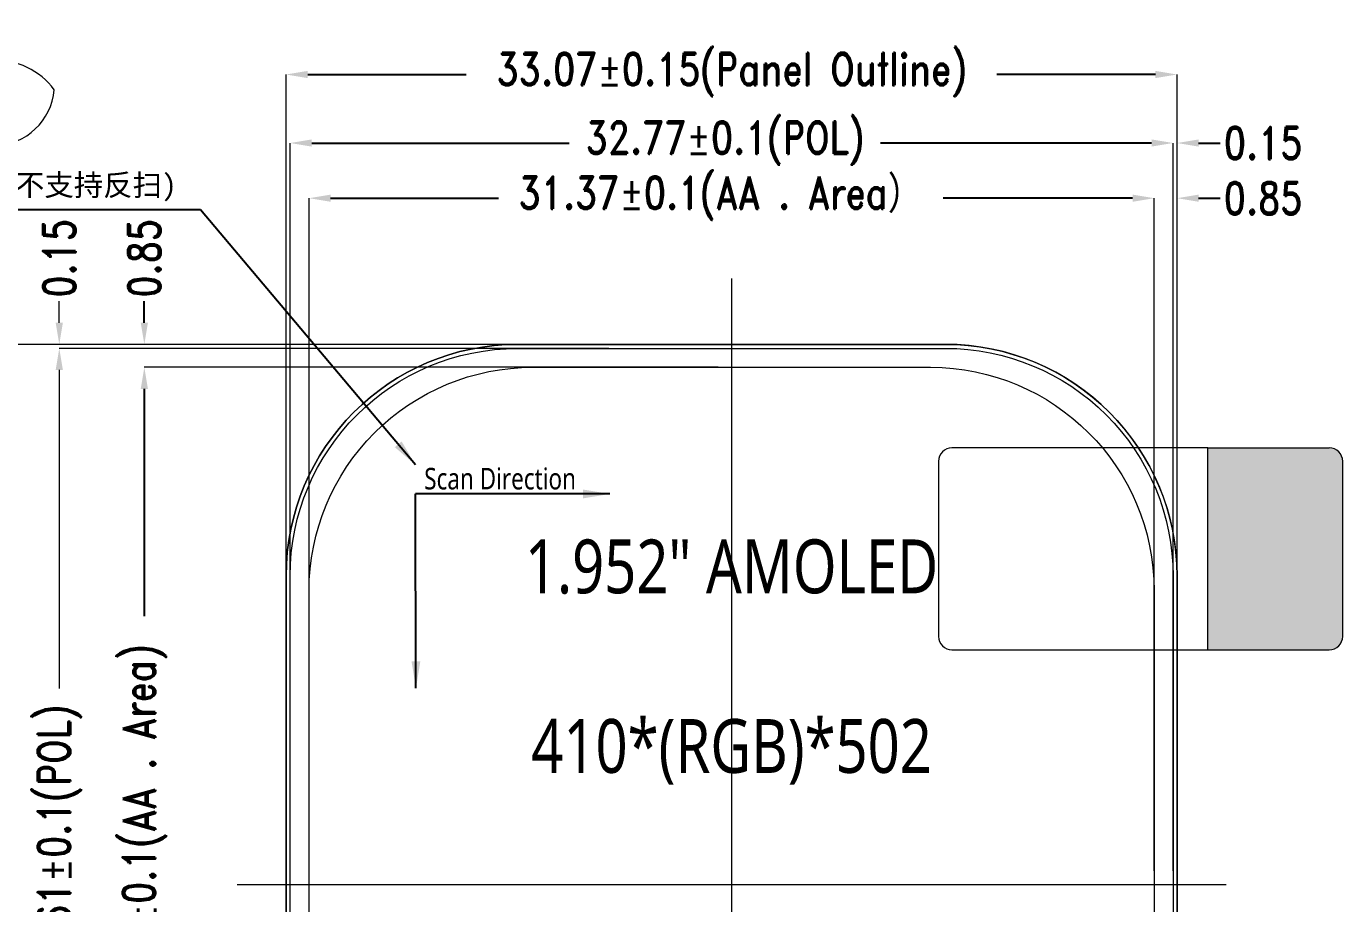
# Model space of a CAD drawing. Header units: millimetres. Extents: x 1845 to 2650, y -178 to 579.
# Drawn here: x 1870.69 to 1919.54, y 303.81 to 336.39 of the extents above; entities that cross this region are included whole.
import ezdxf
from ezdxf.lldxf.tags import DXFTag

# ---------------------------------------------------------------- set-up
doc = ezdxf.new("R2010")
doc.units = ezdxf.units.MM
doc.layers.get('0').update_dxf_attribs({"lineweight": 5})
doc.layers.get('Defpoints').update_dxf_attribs({"lineweight": 5})
for name, color, linetype, lineweight in [('DIM', 3, 'Continuous', 5), ('Encap', 210, 'Continuous', 5), ('ITO', 2, 'Continuous', 5), ('POL', 202, 'Continuous', 5), ('TAPE', 90, 'Continuous', 5), ('TFPC', 50, 'Continuous', 5)]:
    doc.layers.add(name, color=color, linetype=linetype, lineweight=lineweight)
doc.styles.add('RD', font='ROMAND.shx', dxfattribs={"width": 0.8})
doc.styles.add('汉字', font='')
doc.styles.get('汉字').set_extended_font_data('SimSun')
tags = doc.linetypes.add('CENTER', pattern=[0.6, 0.375, -0.075, 0.075, -0.075]).pattern_tags.tags
tags[10:11] = [DXFTag(74, 4), DXFTag(75, 0), DXFTag(340, '0'), DXFTag(46, 1.0), DXFTag(50, 0.0), DXFTag(44, 0.0), DXFTag(45, 0.0)]
tags[8:9] = [DXFTag(74, 4), DXFTag(75, 0), DXFTag(340, '0'), DXFTag(46, 1.0), DXFTag(50, 0.0), DXFTag(44, 0.0), DXFTag(45, 0.0)]
tags[6:7] = [DXFTag(74, 4), DXFTag(75, 0), DXFTag(340, '0'), DXFTag(46, 1.0), DXFTag(50, 0.0), DXFTag(44, 0.0), DXFTag(45, 0.0)]
tags[4:5] = [DXFTag(74, 4), DXFTag(75, 0), DXFTag(340, '0'), DXFTag(46, 1.0), DXFTag(50, 0.0), DXFTag(44, 0.0), DXFTag(45, 0.0)]
doc.dimstyles.new('DIM', dxfattribs={"dimtxt": 0.8, "dimasz": 0.8, "dimexe": 0, "dimexo": 0.5, "dimgap": 0.11, "dimtad": 0, "dimzin": 1, "dimdsep": 46, "dimtxsty": 'RD', "dimcen": 0, "dimclrd": 256, "dimclre": 256, "dimclrt": 256, "dimadec": 0, "dimazin": 0, "dimtm": 1e-09, "dimtfac": 1, "dimtofl": 0, "dimtmove": 0, "dimatfit": 3, "dimfxl": 1, "dimlwe": -1, "dimarcsym": 0})

# ---------------------------------------------------------------- blocks, each defined once
blk = doc.blocks.new('*D28')
at = {"layer": 'Defpoints', "color": 0, "lineweight": 5, "transparency": 16777216}
for p in [(1913.247885247773, 332.0549717362765), (1880.477885247772, 304.5244778255101), (1913.247885247773, 304.5244778255102)]:
    blk.add_point(p, dxfattribs=at)
at = {"layer": 'DIM', "transparency": 16777216}
for p, q in [((1880.477885247772, 305.0244778255101), (1880.477885247772, 332.0549717362765)), ((1913.247885247773, 305.0244778255102), (1913.247885247773, 332.0549717362765))]:
    blk.add_line(p, q, dxfattribs=at)
at = {"layer": 'DIM', "lineweight": -2, "transparency": 16777216}
for p, q in [((1881.277885247772, 332.0549717362765), (1890.832245242696, 332.0549717362765)), ((1912.447885247773, 332.0549717362765), (1902.389388099839, 332.0549717362765))]:
    blk.add_line(p, q, dxfattribs=at)
at = {"layer": 'DIM', "lineweight": 5, "transparency": 16777216}
for points in [[(1881.277885247772, 332.1883050696098), (1881.277885247772, 331.9216384029431), (1880.477885247772, 332.0549717362765)], [(1912.447885247773, 332.1883050696098), (1912.447885247773, 331.9216384029431), (1913.247885247773, 332.0549717362765)]]:
    blk.add_solid(points, dxfattribs=at)
at = {"layer": 'DIM', "lineweight": 5, "transparency": 16777216, "insert": (1896.610816671268, 332.0549717362765), "char_height": 1.2, "attachment_point": 5, "style": 'RD'}
blk.add_mtext('32.77%%P0.1(POL)', dxfattribs=at)
blk = doc.blocks.new('*D29')
at = {"layer": 'Defpoints', "color": 0, "lineweight": 5, "transparency": 16777216}
for p in [(1871.909812416296, 324.5784778255103), (1892.794920411755, 324.5784778255103), (1892.809460732275, 324.4284778255102)]:
    blk.add_point(p, dxfattribs=at)
at = {"layer": 'DIM', "lineweight": 5, "transparency": 16777216}
for p, q in [((1871.909812416296, 325.3784778255103), (1871.909812416296, 326.1784778255103)), ((1892.294920411755, 324.5784778255103), (1871.909812416296, 324.5784778255103)), ((1892.309460732275, 324.4284778255102), (1871.909812416296, 324.4284778255102)), ((1871.909812416296, 323.6284778255102), (1871.909812416296, 322.8284778255102))]:
    blk.add_line(p, q, dxfattribs=at)
for points in [[(1871.776479082962, 325.3784778255103), (1872.043145749629, 325.3784778255103), (1871.909812416296, 324.5784778255103)], [(1871.776479082962, 323.6284778255102), (1872.043145749629, 323.6284778255102), (1871.909812416296, 324.4284778255102)]]:
    blk.add_solid(points, dxfattribs=at)
at = {"layer": 'DIM', "lineweight": 5, "transparency": 16777216, "insert": (1871.909812416295, 327.774192111224), "char_height": 1.2, "attachment_point": 5, "rotation": 90, "style": 'RD'}
blk.add_mtext('0.15', dxfattribs=at)
blk = doc.blocks.new('*D30')
at = {"layer": 'Defpoints', "color": 0, "lineweight": 5, "transparency": 16777216}
for p in [(1913.397885247773, 332.0549717362765), (1913.247885247773, 304.5244778255101), (1913.397885247773, 304.5244778255101)]:
    blk.add_point(p, dxfattribs=at)
at = {"layer": 'DIM', "lineweight": -2, "transparency": 16777216}
for p, q in [((1912.447885247773, 332.0549717362765), (1911.647885247773, 332.0549717362765)), ((1914.197885247773, 332.0549717362765), (1914.997885247773, 332.0549717362765))]:
    blk.add_line(p, q, dxfattribs=at)
at = {"layer": 'DIM', "transparency": 16777216}
for p, q in [((1913.247885247773, 305.0244778255101), (1913.247885247773, 332.0549717362765)), ((1913.397885247773, 305.0244778255101), (1913.397885247773, 332.0549717362765))]:
    blk.add_line(p, q, dxfattribs=at)
at = {"layer": 'DIM', "lineweight": 5, "transparency": 16777216}
for points in [[(1912.447885247773, 332.1883050696098), (1912.447885247773, 331.9216384029431), (1913.247885247773, 332.0549717362765)], [(1914.197885247773, 332.1883050696098), (1914.197885247773, 331.9216384029431), (1913.397885247773, 332.0549717362765)]]:
    blk.add_solid(points, dxfattribs=at)
at = {"layer": 'DIM', "lineweight": 5, "transparency": 16777216, "insert": (1916.593599533487, 332.0549717362765), "char_height": 1.2, "attachment_point": 5, "style": 'RD'}
blk.add_mtext('0.15', dxfattribs=at)
blk = doc.blocks.new('*D34')
at = {"layer": 'Defpoints', "color": 0, "lineweight": 5, "transparency": 16777216}
for p in [(1892.809460732275, 324.4284778255102), (1871.909812416296, 284.8229778255104), (1890.853579126423, 284.8229778255104)]:
    blk.add_point(p, dxfattribs=at)
at = {"layer": 'DIM', "lineweight": 5, "transparency": 16777216}
for p, q in [((1892.309460732275, 324.4284778255102), (1871.909812416296, 324.4284778255102)), ((1871.909812416296, 323.6284778255102), (1871.909812416296, 311.7985422199873)), ((1871.909812416296, 285.6229778255104), (1871.909812416296, 300.2413993628445)), ((1890.353579126423, 284.8229778255104), (1871.909812416296, 284.8229778255104))]:
    blk.add_line(p, q, dxfattribs=at)
for points in [[(1871.776479082962, 323.6284778255102), (1872.043145749629, 323.6284778255102), (1871.909812416296, 324.4284778255102)], [(1871.776479082962, 285.6229778255104), (1872.043145749629, 285.6229778255104), (1871.909812416296, 284.8229778255104)]]:
    blk.add_solid(points, dxfattribs=at)
at = {"layer": 'DIM', "lineweight": 5, "transparency": 16777216, "insert": (1871.909812416295, 306.0199707914153), "char_height": 1.2, "attachment_point": 5, "rotation": 90, "style": 'RD'}
blk.add_mtext('39.61%%P0.1(POL)', dxfattribs=at)
blk = doc.blocks.new('*D37')
at = {"layer": 'Defpoints', "color": 0, "lineweight": 5, "transparency": 16777216}
for p in [(1865.289301367755, 324.5784778255102), (1896.862885247773, 324.5784778255102), (1890.745089064532, 283.3684778255101)]:
    blk.add_point(p, dxfattribs=at)
at = {"layer": 'DIM', "transparency": 16777216}
for p, q in [((1896.362885247773, 324.5784778255102), (1865.289301367755, 324.5784778255102)), ((1890.245089064532, 283.3684778255101), (1865.289301367755, 283.3684778255101))]:
    blk.add_line(p, q, dxfattribs=at)
at = {"layer": 'DIM', "lineweight": -2, "transparency": 16777216}
for p, q in [((1865.289301367755, 323.7784778255102), (1865.289301367755, 316.2273696228461)), ((1865.289301367755, 284.1684778255101), (1865.289301367755, 296.5330839085604))]:
    blk.add_line(p, q, dxfattribs=at)
at = {"layer": 'DIM', "lineweight": 5, "transparency": 16777216}
for points in [[(1865.155968034422, 323.7784778255102), (1865.422634701089, 323.7784778255102), (1865.289301367755, 324.5784778255102)], [(1865.155968034422, 284.1684778255101), (1865.422634701089, 284.1684778255101), (1865.289301367755, 283.3684778255101)]]:
    blk.add_solid(points, dxfattribs=at)
at = {"layer": 'DIM', "lineweight": 5, "transparency": 16777216, "insert": (1865.289301367755, 306.3802267657027), "char_height": 1.2, "attachment_point": 5, "rotation": 90, "style": 'RD'}
blk.add_mtext('41.21±0.15(Panel Outline)', dxfattribs=at)
blk = doc.blocks.new('*D38')
at = {"layer": 'Defpoints', "color": 0, "lineweight": 5, "transparency": 16777216}
for p in [(1896.862885247773, 324.5784778255102), (1868.750602107682, 284.0184778255102), (1890.166882183669, 284.0184778255102)]:
    blk.add_point(p, dxfattribs=at)
at = {"layer": 'DIM', "transparency": 16777216}
for p, q in [((1896.362885247773, 324.5784778255102), (1868.750602107682, 324.5784778255102)), ((1889.666882183669, 284.0184778255102), (1868.750602107682, 284.0184778255102))]:
    blk.add_line(p, q, dxfattribs=at)
at = {"layer": 'DIM', "lineweight": -2, "transparency": 16777216}
for p, q in [((1868.750602107682, 323.7784778255102), (1868.750602107682, 315.8529873087769)), ((1868.750602107682, 284.8184778255102), (1868.750602107682, 296.8444158802055))]:
    blk.add_line(p, q, dxfattribs=at)
at = {"layer": 'DIM', "lineweight": 5, "transparency": 16777216}
for points in [[(1868.617268774349, 323.7784778255102), (1868.883935441015, 323.7784778255102), (1868.750602107682, 324.5784778255102)], [(1868.617268774349, 284.8184778255102), (1868.883935441015, 284.8184778255102), (1868.750602107682, 284.0184778255102)]]:
    blk.add_solid(points, dxfattribs=at)
at = {"layer": 'DIM', "lineweight": 5, "transparency": 16777216, "insert": (1868.750602107682, 306.3487015944906), "char_height": 1.2, "attachment_point": 5, "rotation": 90, "style": 'RD'}
blk.add_mtext('40.56±0.15(Encap Glass)', dxfattribs=at)
blk = doc.blocks.new('*D39')
at = {"layer": 'Defpoints', "color": 0, "lineweight": 5, "transparency": 16777216}
for p in [(1912.545385247772, 330.0059212959828), (1881.180385247772, 304.5244778255101), (1912.545385247772, 304.5244778255101)]:
    blk.add_point(p, dxfattribs=at)
at = {"layer": 'DIM', "transparency": 16777216}
for p, q in [((1881.180385247772, 305.0244778255101), (1881.180385247772, 330.0059212959828)), ((1912.545385247772, 305.0244778255101), (1912.545385247772, 330.0059212959828))]:
    blk.add_line(p, q, dxfattribs=at)
at = {"layer": 'DIM', "lineweight": -2, "transparency": 16777216}
for p, q in [((1881.980385247772, 330.0059212959828), (1888.214884061391, 330.0059212959828)), ((1911.745385247772, 330.0059212959828), (1904.710191323961, 330.0059212959828))]:
    blk.add_line(p, q, dxfattribs=at)
at = {"layer": 'DIM', "lineweight": 5, "transparency": 16777216}
for points in [[(1881.980385247772, 330.1392546293162), (1881.980385247772, 329.8725879626495), (1881.180385247772, 330.0059212959828)], [(1911.745385247772, 330.1392546293162), (1911.745385247772, 329.8725879626495), (1912.545385247772, 330.0059212959828)]]:
    blk.add_solid(points, dxfattribs=at)
at = {"layer": 'DIM', "lineweight": 5, "transparency": 16777216, "insert": (1896.462537692676, 330.0059212959828), "char_height": 1.2, "attachment_point": 5, "style": 'RD'}
blk.add_mtext('31.37±0.1(AA . Area）', dxfattribs=at)
blk = doc.blocks.new('*D40')
at = {"layer": 'Defpoints', "color": 0, "lineweight": 5, "transparency": 16777216}
for p in [(1913.395385247773, 334.5992439560629), (1880.330385247772, 304.5244778255101), (1913.395385247773, 304.5244778255101)]:
    blk.add_point(p, dxfattribs=at)
at = {"layer": 'DIM', "transparency": 16777216}
for p, q in [((1880.330385247772, 305.0244778255101), (1880.330385247772, 334.5992439560629)), ((1913.395385247773, 305.0244778255101), (1913.395385247773, 334.5992439560629))]:
    blk.add_line(p, q, dxfattribs=at)
at = {"layer": 'DIM', "lineweight": -2, "transparency": 16777216}
for p, q in [((1881.130385247772, 334.5992439560629), (1887.017472711866, 334.5992439560629)), ((1912.595385247773, 334.5992439560629), (1906.711758426152, 334.5992439560629))]:
    blk.add_line(p, q, dxfattribs=at)
at = {"layer": 'DIM', "lineweight": 5, "transparency": 16777216}
for points in [[(1881.130385247772, 334.7325772893962), (1881.130385247772, 334.4659106227296), (1880.330385247772, 334.5992439560629)], [(1912.595385247773, 334.7325772893962), (1912.595385247773, 334.4659106227296), (1913.395385247773, 334.5992439560629)]]:
    blk.add_solid(points, dxfattribs=at)
at = {"layer": 'DIM', "lineweight": 5, "transparency": 16777216, "insert": (1896.864615569009, 334.5992439560629), "char_height": 1.2, "attachment_point": 5, "style": 'RD'}
blk.add_mtext('33.07±0.15(Panel Outline)', dxfattribs=at)
blk = doc.blocks.new('*D41')
at = {"layer": 'Defpoints', "color": 0, "lineweight": 5, "transparency": 16777216}
for p in [(1875.065956339168, 324.5784778255102), (1896.862885247773, 324.5784778255102), (1896.862885247773, 323.7259778255102)]:
    blk.add_point(p, dxfattribs=at)
at = {"layer": 'DIM', "lineweight": -2, "transparency": 16777216}
for p, q in [((1875.065956339168, 325.3784778255102), (1875.065956339168, 326.1784778255102)), ((1875.065956339168, 322.9259778255102), (1875.065956339168, 322.1259778255102))]:
    blk.add_line(p, q, dxfattribs=at)
at = {"layer": 'DIM', "transparency": 16777216}
for p, q in [((1896.362885247773, 324.5784778255102), (1875.065956339168, 324.5784778255102)), ((1896.362885247773, 323.7259778255102), (1875.065956339168, 323.7259778255102))]:
    blk.add_line(p, q, dxfattribs=at)
at = {"layer": 'DIM', "lineweight": 5, "transparency": 16777216}
for points in [[(1874.932623005835, 325.3784778255102), (1875.199289672502, 325.3784778255102), (1875.065956339168, 324.5784778255102)], [(1874.932623005835, 322.9259778255102), (1875.199289672502, 322.9259778255102), (1875.065956339168, 323.7259778255102)]]:
    blk.add_solid(points, dxfattribs=at)
at = {"layer": 'DIM', "lineweight": 5, "transparency": 16777216, "insert": (1875.065956339168, 327.7741921112239), "char_height": 1.2, "attachment_point": 5, "rotation": 90, "style": 'RD'}
blk.add_mtext('0.85', dxfattribs=at)
blk = doc.blocks.new('*D42')
at = {"layer": 'Defpoints', "color": 0, "lineweight": 5, "transparency": 16777216}
for p in [(1913.395385247773, 330.0059212959828), (1912.545385247773, 304.5244778255101), (1913.395385247773, 304.5244778255101)]:
    blk.add_point(p, dxfattribs=at)
at = {"layer": 'DIM', "lineweight": -2, "transparency": 16777216}
for p, q in [((1911.745385247773, 330.0059212959828), (1910.945385247773, 330.0059212959828)), ((1914.195385247772, 330.0059212959828), (1914.995385247772, 330.0059212959828))]:
    blk.add_line(p, q, dxfattribs=at)
at = {"layer": 'DIM', "transparency": 16777216}
for p, q in [((1912.545385247773, 305.0244778255101), (1912.545385247773, 330.0059212959828)), ((1913.395385247773, 305.0244778255101), (1913.395385247773, 330.0059212959828))]:
    blk.add_line(p, q, dxfattribs=at)
at = {"layer": 'DIM', "lineweight": 5, "transparency": 16777216}
for points in [[(1911.745385247773, 330.1392546293162), (1911.745385247773, 329.8725879626495), (1912.545385247773, 330.0059212959828)], [(1914.195385247772, 330.1392546293162), (1914.195385247772, 329.8725879626495), (1913.395385247773, 330.0059212959828)]]:
    blk.add_solid(points, dxfattribs=at)
at = {"layer": 'DIM', "lineweight": 5, "transparency": 16777216, "insert": (1916.591099533487, 330.0059212959828), "char_height": 1.2, "attachment_point": 5, "style": 'RD'}
blk.add_mtext('0.85', dxfattribs=at)
blk = doc.blocks.new('*D44')
at = {"layer": 'Defpoints', "color": 0, "lineweight": 5, "transparency": 16777216}
for p in [(1896.862885247773, 323.7259778255102), (1875.065956339168, 285.3229778255102), (1890.467551385172, 285.3229778255102)]:
    blk.add_point(p, dxfattribs=at)
at = {"layer": 'DIM', "transparency": 16777216}
for p, q in [((1896.362885247773, 323.7259778255102), (1875.065956339168, 323.7259778255102)), ((1889.967551385172, 285.3229778255102), (1875.065956339168, 285.3229778255102))]:
    blk.add_line(p, q, dxfattribs=at)
at = {"layer": 'DIM', "lineweight": -2, "transparency": 16777216}
for p, q in [((1875.065956339168, 322.9259778255102), (1875.065956339168, 314.4886068239786)), ((1875.065956339168, 286.1229778255102), (1875.065956339168, 298.0857496811215))]:
    blk.add_line(p, q, dxfattribs=at)
at = {"layer": 'DIM', "lineweight": 5, "transparency": 16777216}
for points in [[(1874.932623005835, 322.9259778255102), (1875.199289672502, 322.9259778255102), (1875.065956339168, 323.7259778255102)], [(1874.932623005835, 286.1229778255102), (1875.199289672502, 286.1229778255102), (1875.065956339168, 285.3229778255102)]]:
    blk.add_solid(points, dxfattribs=at)
at = {"layer": 'DIM', "lineweight": 5, "transparency": 16777216, "insert": (1875.065956339168, 306.2871782525494), "char_height": 1.2, "attachment_point": 5, "rotation": 90, "style": 'RD'}
blk.add_mtext('38.40±0.1(AA . Area)', dxfattribs=at)
blk = doc.blocks.new('LCM-TAPE')
at = {"layer": 'TAPE', "lineweight": 5}
h = blk.add_hatch(color=2, dxfattribs=at)
h.dxf.hatch_style = 1
h.paths.add_polyline_path([(1321.49785334395, -124.8156323712474), (1321.49785334395, -132.3156323712478), (1325.99785334385, -132.3156323712478, 0.4142135623730951), (1326.49785334385, -131.8156323712478), (1326.49785334385, -125.3156323712478, 0.4142135623730653), (1325.99785334385, -124.8156323712478)])
at = {"layer": 'TAPE'}
for p, q in [((1321.49785334395, -124.8156323712474), (1311.99785334395, -124.8156323712474)), ((1311.49785334395, -125.3156323712478), (1311.49785334395, -131.8156323712478)), ((1311.99785334395, -132.3156323712478), (1321.49785334395, -132.3156323712478))]:
    blk.add_line(p, q, dxfattribs=at)
at = {"layer": 'TAPE', "color": 2, "lineweight": 5}
for p, q in [((1321.49785334395, -132.3156323712478), (1321.49785334395, -124.8156323712474)), ((1321.49785334395, -124.8156323712474), (1325.99785334385, -124.8156323712478)), ((1326.49785334385, -131.8156323712478), (1326.49785334385, -125.3156323712478)), ((1321.49785334395, -132.3156323712478), (1325.99785334385, -132.3156323712478))]:
    blk.add_line(p, q, dxfattribs=at)
at = {"layer": 'TAPE'}
for centre, start, end in [((1311.99785334395, -125.3156323712478), 90, 180), ((1311.99785334395, -131.8156323712478), 180, 270)]:
    blk.add_arc(centre, 0.5, start, end, dxfattribs=at)
at = {"layer": 'TAPE', "color": 2, "lineweight": 5}
for centre, start, end in [((1325.99785334385, -125.3156323712478), 0, 90), ((1325.99785334385, -131.8156323712478), 270, 0)]:
    blk.add_arc(centre, 0.5, start, end, dxfattribs=at)

msp = doc.modelspace()

# ---------------------------------------------------------------- linework, layer by layer
at = {"layer": 'ITO', "color": 1, "linetype": 'CENTER', "lineweight": 5}
for p, q in [((1896.862885247773, 327.02794886726), (1896.862885247773, 282.0210067837602)), ((1878.510837075291, 304.5244778255101), (1915.214933420254, 304.5244778255101))]:
    msp.add_line(p, q, dxfattribs=at)
at = {"layer": 'ITO', "lineweight": 5}
for points in [[(1888.927885247773, 324.57847782551), (1904.797885247773, 324.57847782551, -0.414213562373095), (1913.397885247773, 315.9784778255101), (1913.397885247773, 291.96847782551, -0.414213562373095), (1904.797885247773, 283.3684778255101), (1888.927885247773, 283.3684778255101, -0.414213562373095), (1880.327885247773, 291.96847782551), (1880.327885247773, 315.9784778255101, -0.414213562373095)], [(1908.077748049781, 284.0184778255101, 0.3037319530113941), (1913.397885247773, 291.96847782551), (1913.397885247773, 315.9784778255101, 0.414213562373095), (1904.797885247773, 324.5784778255102), (1888.927885247773, 324.5784778255102, 0.414213562373095), (1880.327885247773, 315.9784778255101), (1880.327885247773, 291.96847782551, 0.3037319530113963), (1885.648022445764, 284.0184778255101)]]:
    msp.add_lwpolyline(points, format="xyb", close=True, dxfattribs=at)
at = {"layer": 'ITO', "color": 1, "linetype": 'CENTER', "lineweight": 5}
msp.add_lwpolyline([(1889.480385247773, 323.7259778255101), (1904.245385247773, 323.7259778255101, -0.414213562373095), (1912.545385247773, 315.4259778255101), (1912.545385247773, 292.5229778255101, -0.414213562373095), (1905.345385247773, 285.3229778255101), (1888.380385247773, 285.3229778255101, -0.414213562373095), (1881.180385247773, 292.5229778255101), (1881.180385247773, 315.4259778255101, -0.414213562373095)], format="xyb", close=True, dxfattribs=at)
at = {"layer": 'POL', "lineweight": 5}
msp.add_lwpolyline([(1884.417416341993, 284.8229778255104, -0.2574009196024385), (1880.477885247772, 291.96847782551), (1880.477885247772, 315.9784778255101, -0.4142135623730957), (1888.927885247772, 324.4284778255101), (1904.797885247772, 324.4284778255101, -0.4142135623730957), (1913.247885247773, 315.9784778255101), (1913.247885247773, 291.96847782551, -0.257400919602459), (1909.308354153552, 284.8229778255101), (1884.417416341993, 284.8229778255104)], format="xyb", close=True, dxfattribs=at)
at = {"layer": 'TFPC', "color": 2, "lineweight": 5}
msp.add_lwpolyline([(1871.725691339545, 334.0312332669255, 0.52056705), (1867.232232146142, 333.8937510641074, 0.52056705), (1867.232232146142, 333.8937510641074, 0.52056705), (1867.21536432267, 333.9090614789286, 0.8918642377965208)], format="xyb", close=True, dxfattribs=at)

# ---------------------------------------------------------------- block references
at = {"layer": 'TAPE', "color": 2, "lineweight": 5}
msp.add_blockref('LCM-TAPE', (593.0452535968066, 445.5493136425188), dxfattribs=at)

# ---------------------------------------------------------------- texts
at = {"color": 152, "ltscale": 0.2, "true_color": 0x2776bb, "insert": (1896.862885247773, 312.7770659171559), "char_height": 2, "attachment_point": 5, "style": 'RD'}
msp.add_mtext_dynamic_manual_height_columns('{\\fMicrosoft YaHei|b0|i0|c134|p34;\\C1;1.952" AMOLED\\P\\P410*(RGB)*502}', width=22.5584687386538, gutter_width=1, heights=[19.71233335174853], dxfattribs=at)
at = {"layer": 'DIM', "color": 2, "lineweight": 5, "style": '汉字'}
msp.add_text('屏幕扫描方式（不支持反扫)', height=0.8, dxfattribs=at).set_placement((1862.627349758116, 330.0952933518918))
at = {"layer": 'Encap', "color": 1, "lineweight": 5, "insert": (1891.086755852964, 319.1804919475215), "char_height": 0.8, "width": 6.038252639741131, "attachment_point": 9, "style": 'RD'}
msp.add_mtext('{\\fMicrosoft YaHei|b0|i0|c134|p34;Scan Direction}', dxfattribs=at)

# ---------------------------------------------------------------- dimensions: what is measured, and where the dimension line sits
at = {"layer": 'DIM', "lineweight": 5}
for base, p1, p2, text, override, picture, middle in [((1913.395385247773, 334.5992439560629), (1880.330385247772, 304.5244778255101), (1913.395385247773, 304.5244778255101), '<>(Panel Outline)', {"dimtxt": 1.2, "dimtol": 1, "dimtp": 0.15, "dimtm": 0.15}, '*D40', (1896.864615569009, 334.5992439560629)), ((1913.247885247773, 332.0549717362765), (1880.477885247772, 304.5244778255101), (1913.247885247773, 304.5244778255102), '<>%%P0.1(POL)', {"dimtxt": 1.2, "dimfxl": 0.8, "dimarcsym": 1}, '*D28', (1896.610816671268, 332.0549717362765)), ((1912.545385247772, 330.0059212959828), (1881.180385247772, 304.5244778255101), (1912.545385247772, 304.5244778255101), '<>(AA . Area）', {"dimtxt": 1.2, "dimtol": 1, "dimtp": 0.1, "dimtm": 0.1, "dimfxl": 0.8, "dimarcsym": 1}, '*D39', (1896.462537692676, 330.0059212959828))]:
    dim = msp.add_linear_dim(base=base, p1=p1, p2=p2, text=text, dimstyle='DIM', override=override, dxfattribs=at)
    dim.commit()
    dim.dimension.update_dxf_attribs({"geometry": picture, "text_midpoint": middle, "dimtype": 160})
dim = msp.add_linear_dim(base=(1913.397885247773, 332.0549717362765), p1=(1913.247885247773, 304.5244778255101), p2=(1913.397885247773, 304.5244778255101), dimstyle='DIM', override={"dimtxt": 1.2, "dimfxl": 0.8, "dimarcsym": 1}, dxfattribs=at)
dim.commit()
dim.dimension.update_dxf_attribs({"geometry": '*D30', "text_midpoint": (1916.593599533487, 332.0549717362765), "dimtype": 160})
dim = msp.add_linear_dim(base=(1913.395385247773, 330.0059212959828), p1=(1912.545385247773, 304.5244778255101), p2=(1913.395385247773, 304.5244778255101), dimstyle='DIM', override={"dimtxt": 1.2, "dimfxl": 0.8, "dimarcsym": 1}, dxfattribs=at)
dim.commit()
dim.dimension.update_dxf_attribs({"geometry": '*D42', "text_midpoint": (1916.591099533487, 330.0059212959828)})
for base, p1, p2, override, picture, middle in [((1871.909812416296, 324.5784778255103), (1892.809460732274, 324.4284778255101), (1892.794920411754, 324.5784778255102), {"dimtxt": 1.2, "dimfxl": 0.18, "dimlwd": 5, "dimlwe": 5, "dimarcsym": 1}, '*D29', (1871.909812416295, 327.774192111224)), ((1875.065956339168, 324.5784778255102), (1896.862885247773, 323.7259778255101), (1896.862885247773, 324.57847782551), {"dimtxt": 1.2, "dimfxl": 0.8, "dimarcsym": 1}, '*D41', (1875.065956339168, 327.7741921112239))]:
    dim = msp.add_linear_dim(base=base, p1=p1, p2=p2, angle=90, dimstyle='DIM', override=override, dxfattribs=at)
    dim.commit()
    dim.dimension.update_dxf_attribs({"geometry": picture, "text_midpoint": middle, "dimtype": 160})
for base, p1, p2, text, override, picture, middle in [((1865.289301367755, 324.5784778255102), (1890.745089064531, 283.36847782551), (1896.862885247773, 324.57847782551), '<>(Panel Outline)', {"dimtxt": 1.2, "dimtol": 1, "dimtp": 0.15, "dimtm": 0.15}, '*D37', (1865.289301367755, 306.3802267657027)), ((1868.750602107682, 284.0184778255102), (1896.862885247773, 324.57847782551), (1890.166882183669, 284.0184778255101), '<>(Encap Glass)', {"dimtxt": 1.2, "dimtol": 1, "dimtp": 0.15, "dimtm": 0.15}, '*D38', (1868.750602107682, 306.3487015944906)), ((1871.909812416296, 284.8229778255104), (1892.809460732274, 324.4284778255101), (1890.853579126422, 284.8229778255103), '<>%%P0.1(POL)', {"dimtxt": 1.2, "dimfxl": 0.18, "dimlwd": 5, "dimlwe": 5, "dimarcsym": 1}, '*D34', (1871.909812416295, 306.0199707914153)), ((1875.065956339168, 285.3229778255102), (1896.862885247773, 323.7259778255101), (1890.467551385171, 285.3229778255101), '<>(AA . Area)', {"dimtxt": 1.2, "dimtol": 1, "dimtp": 0.1, "dimtm": 0.1, "dimfxl": 0.8, "dimarcsym": 1}, '*D44', (1875.065956339168, 306.2871782525494))]:
    dim = msp.add_linear_dim(base=base, p1=p1, p2=p2, angle=90, text=text, dimstyle='DIM', override=override, dxfattribs=at)
    dim.commit()
    dim.dimension.update_dxf_attribs({"geometry": picture, "text_midpoint": middle, "dimtype": 160})

# ---------------------------------------------------------------- leaders
at = {"layer": 'DIM', "color": 2, "lineweight": 5}
msp.add_leader([(1885.133046172735, 320.1010128912973), (1877.148181277009, 329.5755932496427), (1862.775880127378, 329.5755932496427)], dimstyle='DIM', override={"dimasz": 1, "dimzin": 0, "dimclrd": 2}, dxfattribs=at)
at = {"layer": 'Encap', "color": 1, "lineweight": 5}
for points in [[(1892.348082685548, 319.0224425907289), (1885.133046038435, 319.0224425907294), (1885.133095366936, 319.0224425907294)], [(1885.148222674411, 311.8074059436154), (1885.133046038435, 319.0224425907294), (1885.133046172735, 319.0223787437188)]]:
    msp.add_leader(points, dimstyle='DIM', override={"dimasz": 1, "dimzin": 0, "dimclrd": 1}, dxfattribs=at)

doc.saveas('drawing.dxf')
